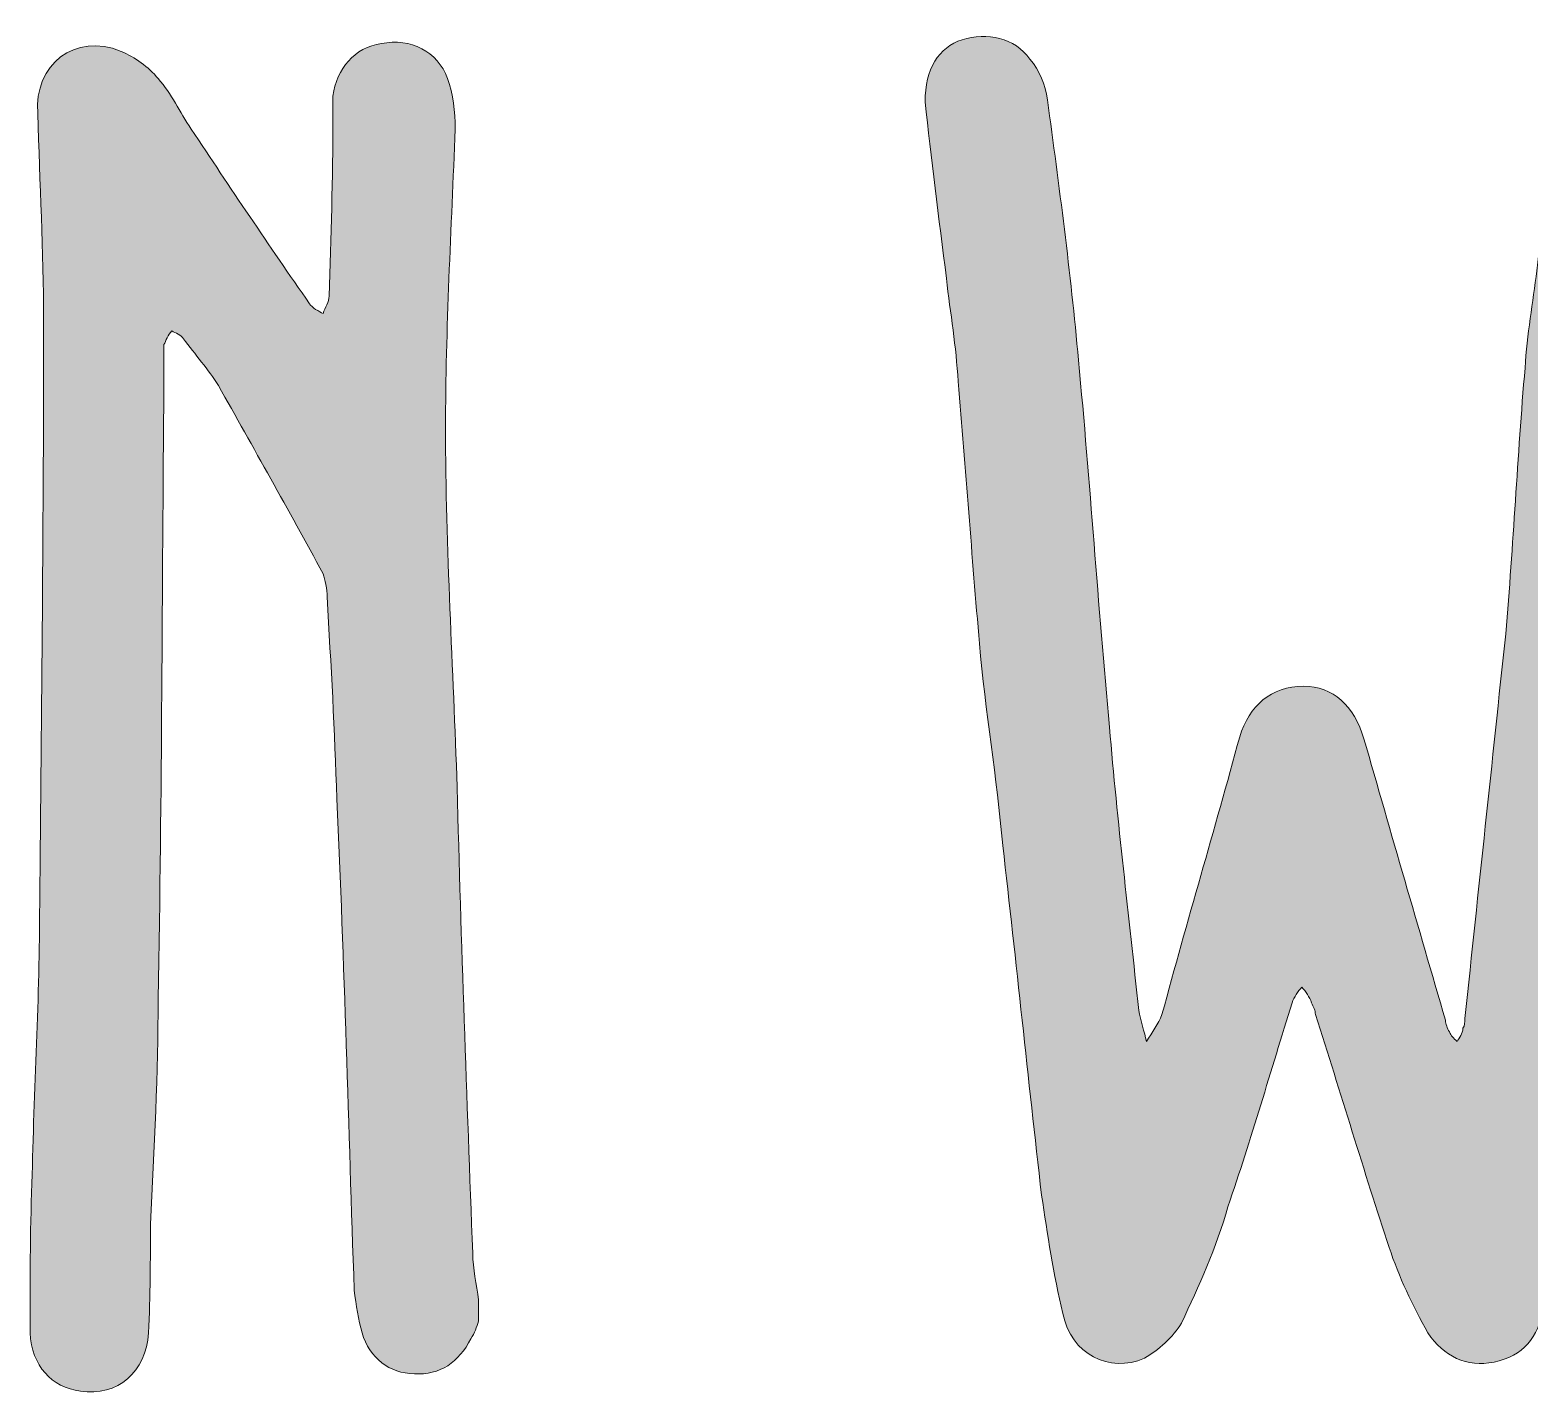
# Model space of a CAD drawing. Header units: inches. Extents: x 72 to 1008, y -925 to -156.
# Drawn here: x 344 to 603.3, y -555 to -318.8 of the extents above; entities that cross this region are included whole.
import ezdxf

# ---------------------------------------------------------------- set-up
doc = ezdxf.new("R2010")
doc.units = ezdxf.units.IN
doc.header["$MEASUREMENT"] = 0
doc.layers.add('Layer 1', color=7, linetype='Continuous')

# ---------------------------------------------------------------- blocks, each defined once
blk = doc.blocks.new('block 2')
at = {"layer": 'Layer 1', "true_color": 0xffffff}
h = blk.add_hatch(color=7, dxfattribs=at)
h.dxf.hatch_style = 2
edge = h.paths.add_edge_path()
edge.add_spline(control_points=[(615.84, -457.37), (617.51, -438.57), (620.54, -419.44), (621.54, -400.31), (623.22, -377.83), (626.58, -355.34), (628.93, -332.52), (629.6, -326.48), (626.91, -321.45), (621.54, -320.1), (615.5, -318.76), (610.13, -322.12), (608.45, -328.16), (607.78, -330.84), (607.78, -333.53), (607.45, -336.21), (606.44, -344.27), (605.43, -352.32), (604.43, -360.38), (603.75, -365.75), (602.75, -371.45), (602.41, -377.16), (601.07, -392.6), (600.4, -407.7), (599.06, -423.14), (596.71, -445.29), (594.36, -467.44), (592.01, -489.59), (592.01, -490.26), (592.01, -490.93), (591.67, -491.26), (591.67, -492.27), (591, -492.94), (590.67, -493.61), (590, -492.94), (589.66, -492.61), (589.32, -491.94), (588.99, -491.26), (588.65, -490.59), (588.65, -489.92), (583.96, -473.81), (579.26, -457.7), (574.56, -441.26), (572.88, -435.55), (569.19, -432.2), (564.15, -432.2), (558.45, -432.2), (554.76, -435.55), (553.08, -440.92), (548.71, -457.03), (544.02, -472.81), (539.65, -488.92), (538.98, -490.59), (537.97, -491.94), (536.97, -493.61), (536.63, -491.94), (535.96, -489.92), (535.63, -488.24), (533.95, -471.8), (531.93, -455.69), (530.59, -439.25), (528.58, -418.1), (527.23, -396.96), (525.22, -375.81), (523.88, -360.71), (521.86, -345.61), (519.85, -330.84), (519.52, -328.16), (518.51, -325.81), (516.83, -323.79), (514.15, -320.1), (509.45, -319.1), (505.09, -320.44), (501.06, -321.78), (498.71, -325.47), (498.71, -331.18), (499.72, -340.58), (501.06, -351.32), (502.4, -361.72), (503.07, -367.76), (504.08, -373.47), (504.42, -379.51), (505.76, -394.61), (506.76, -409.71), (508.11, -424.81), (509.11, -436.56), (511.13, -447.97), (512.13, -459.72), (514.48, -479.86), (516.5, -499.99), (518.84, -520.13), (519.85, -526.84), (520.86, -533.89), (522.54, -540.6), (523.88, -547.65), (530.59, -551), (536.63, -548.32), (538.98, -546.98), (541.67, -544.63), (543.01, -542.28), (546.03, -535.9), (549.05, -529.19), (551.06, -522.14), (555.09, -510.4), (558.45, -498.65), (562.14, -486.9), (562.48, -485.9), (563.15, -484.89), (563.82, -484.22), (564.49, -484.89), (565.16, -485.9), (565.5, -486.9), (565.83, -487.57), (566.17, -488.24), (566.17, -488.92), (570.53, -502.34), (574.56, -516.1), (578.92, -529.19), (580.6, -534.22), (582.95, -539.26), (585.63, -543.96), (588.32, -547.98), (592.34, -550), (597.04, -548.99), (602.08, -547.98), (604.76, -544.63), (605.43, -539.93), (607.78, -525.5), (610.47, -511.07), (612.14, -496.63), (613.82, -483.55), (614.49, -470.46), (615.84, -457.37)], knot_values=[0, 0, 0, 0, 1, 1, 1, 2, 2, 2, 3, 3, 3, 4, 4, 4, 5, 5, 5, 6, 6, 6, 7, 7, 7, 8, 8, 8, 9, 9, 9, 10, 10, 10, 11, 11, 11, 12, 12, 12, 13, 13, 13, 14, 14, 14, 15, 15, 15, 16, 16, 16, 17, 17, 17, 18, 18, 18, 19, 19, 19, 20, 20, 20, 21, 21, 21, 22, 22, 22, 23, 23, 23, 24, 24, 24, 25, 25, 25, 26, 26, 26, 27, 27, 27, 28, 28, 28, 29, 29, 29, 30, 30, 30, 31, 31, 31, 32, 32, 32, 33, 33, 33, 34, 34, 34, 35, 35, 35, 36, 36, 36, 37, 37, 37, 38, 38, 38, 39, 39, 39, 40, 40, 40, 41, 41, 41, 42, 42, 42, 43, 43, 43, 44, 44, 44, 44], degree=3, periodic=1)
h = blk.add_hatch(color=7, dxfattribs=at)
h.dxf.hatch_style = 2
edge = h.paths.add_edge_path()
edge.add_spline(control_points=[(344.33, -518.11), (344, -526.84), (344, -535.23), (344, -543.96), (344.33, -549.66), (347.69, -553.35), (352.72, -554.03), (359.1, -555.03), (364.13, -550.67), (364.47, -543.96), (364.81, -537.58), (364.81, -531.2), (364.81, -525.16), (365.48, -512.07), (366.15, -498.98), (366.15, -486.23), (366.82, -450.99), (366.82, -415.42), (367.15, -380.18), (367.15, -377.83), (367.15, -375.48), (367.15, -373.13), (367.49, -372.46), (367.83, -371.45), (368.5, -370.78), (369.17, -371.12), (370.18, -371.45), (370.51, -372.12), (372.52, -374.81), (374.87, -377.49), (376.55, -380.18), (382.59, -390.92), (388.63, -401.66), (394.67, -412.73), (395.01, -413.74), (395.35, -415.42), (395.35, -416.76), (396.02, -428.51), (396.69, -439.92), (397.02, -451.66), (398.37, -480.19), (399.04, -508.38), (400.04, -536.57), (400.38, -539.26), (400.71, -541.61), (401.39, -543.96), (402.73, -548.32), (406.08, -551), (410.45, -551), (414.81, -551.34), (418.17, -548.99), (420.18, -544.96), (420.85, -543.96), (421.19, -542.95), (421.52, -541.94), (421.52, -540.6), (421.52, -539.59), (421.52, -538.25), (421.19, -535.57), (420.52, -532.88), (420.52, -530.2), (419.51, -503.35), (418.5, -476.5), (417.83, -449.65), (417.16, -429.18), (415.82, -408.37), (415.82, -387.56), (415.82, -370.44), (416.82, -352.99), (417.5, -335.88), (417.5, -332.86), (417.16, -329.84), (416.15, -327.15), (414.47, -322.45), (409.78, -320.1), (404.74, -321.11), (400.04, -321.78), (397.02, -325.47), (396.35, -330.17), (396.35, -331.51), (396.35, -332.86), (396.35, -334.2), (396.35, -344.27), (396.02, -354.67), (395.68, -364.74), (395.68, -365.75), (395.01, -366.75), (394.67, -367.76), (394, -367.42), (392.66, -366.75), (392.33, -366.08), (385.28, -356.01), (378.57, -345.95), (371.85, -335.88), (369.84, -332.86), (368.5, -329.84), (366.15, -327.15), (364.47, -325.14), (362.12, -323.46), (359.77, -322.45), (351.72, -319.1), (344.67, -324.8), (345.34, -333.19), (345.67, -345.27), (346.35, -357.02), (346.35, -368.77), (346.35, -402.66), (346.01, -436.23), (345.67, -469.79), (345.67, -485.9), (344.67, -502), (344.33, -518.11)], knot_values=[0, 0, 0, 0, 1, 1, 1, 2, 2, 2, 3, 3, 3, 4, 4, 4, 5, 5, 5, 6, 6, 6, 7, 7, 7, 8, 8, 8, 9, 9, 9, 10, 10, 10, 11, 11, 11, 12, 12, 12, 13, 13, 13, 14, 14, 14, 15, 15, 15, 16, 16, 16, 17, 17, 17, 18, 18, 18, 19, 19, 19, 20, 20, 20, 21, 21, 21, 22, 22, 22, 23, 23, 23, 24, 24, 24, 25, 25, 25, 26, 26, 26, 27, 27, 27, 28, 28, 28, 29, 29, 29, 30, 30, 30, 31, 31, 31, 32, 32, 32, 33, 33, 33, 34, 34, 34, 35, 35, 35, 36, 36, 36, 37, 37, 37, 37], degree=3, periodic=1)
at = {"layer": 'Layer 1', "lineweight": 0}
for points, knots in [([(615.84, -457.37), (617.51, -438.57), (620.54, -419.44), (621.54, -400.31), (623.22, -377.83), (626.58, -355.34), (628.93, -332.52), (629.6, -326.48), (626.91, -321.45), (621.54, -320.1), (615.5, -318.76), (610.13, -322.12), (608.45, -328.16), (607.78, -330.84), (607.78, -333.53), (607.45, -336.21), (606.44, -344.27), (605.43, -352.32), (604.43, -360.38), (603.75, -365.75), (602.75, -371.45), (602.41, -377.16), (601.07, -392.6), (600.4, -407.7), (599.06, -423.14), (596.71, -445.29), (594.36, -467.44), (592.01, -489.59), (592.01, -490.26), (592.01, -490.93), (591.67, -491.26), (591.67, -492.27), (591, -492.94), (590.67, -493.61), (590, -492.94), (589.66, -492.61), (589.32, -491.94), (588.99, -491.26), (588.65, -490.59), (588.65, -489.92), (583.96, -473.81), (579.26, -457.7), (574.56, -441.26), (572.88, -435.55), (569.19, -432.2), (564.15, -432.2), (558.45, -432.2), (554.76, -435.55), (553.08, -440.92), (548.71, -457.03), (544.02, -472.81), (539.65, -488.92), (538.98, -490.59), (537.97, -491.94), (536.97, -493.61), (536.63, -491.94), (535.96, -489.92), (535.63, -488.24), (533.95, -471.8), (531.93, -455.69), (530.59, -439.25), (528.58, -418.1), (527.23, -396.96), (525.22, -375.81), (523.88, -360.71), (521.86, -345.61), (519.85, -330.84), (519.52, -328.16), (518.51, -325.81), (516.83, -323.79), (514.15, -320.1), (509.45, -319.1), (505.09, -320.44), (501.06, -321.78), (498.71, -325.47), (498.71, -331.18), (499.72, -340.58), (501.06, -351.32), (502.4, -361.72), (503.07, -367.76), (504.08, -373.47), (504.42, -379.51), (505.76, -394.61), (506.76, -409.71), (508.11, -424.81), (509.11, -436.56), (511.13, -447.97), (512.13, -459.72), (514.48, -479.86), (516.5, -499.99), (518.84, -520.13), (519.85, -526.84), (520.86, -533.89), (522.54, -540.6), (523.88, -547.65), (530.59, -551), (536.63, -548.32), (538.98, -546.98), (541.67, -544.63), (543.01, -542.28), (546.03, -535.9), (549.05, -529.19), (551.06, -522.14), (555.09, -510.4), (558.45, -498.65), (562.14, -486.9), (562.48, -485.9), (563.15, -484.89), (563.82, -484.22), (564.49, -484.89), (565.16, -485.9), (565.5, -486.9), (565.83, -487.57), (566.17, -488.24), (566.17, -488.92), (570.53, -502.34), (574.56, -516.1), (578.92, -529.19), (580.6, -534.22), (582.95, -539.26), (585.63, -543.96), (588.32, -547.98), (592.34, -550), (597.04, -548.99), (602.08, -547.98), (604.76, -544.63), (605.43, -539.93), (607.78, -525.5), (610.47, -511.07), (612.14, -496.63), (613.82, -483.55), (614.49, -470.46), (615.84, -457.37)], [0, 0, 0, 0, 1, 1, 1, 2, 2, 2, 3, 3, 3, 4, 4, 4, 5, 5, 5, 6, 6, 6, 7, 7, 7, 8, 8, 8, 9, 9, 9, 10, 10, 10, 11, 11, 11, 12, 12, 12, 13, 13, 13, 14, 14, 14, 15, 15, 15, 16, 16, 16, 17, 17, 17, 18, 18, 18, 19, 19, 19, 20, 20, 20, 21, 21, 21, 22, 22, 22, 23, 23, 23, 24, 24, 24, 25, 25, 25, 26, 26, 26, 27, 27, 27, 28, 28, 28, 29, 29, 29, 30, 30, 30, 31, 31, 31, 32, 32, 32, 33, 33, 33, 34, 34, 34, 35, 35, 35, 36, 36, 36, 37, 37, 37, 38, 38, 38, 39, 39, 39, 40, 40, 40, 41, 41, 41, 42, 42, 42, 43, 43, 43, 44, 44, 44, 44]), ([(344.33, -518.11), (344, -526.84), (344, -535.23), (344, -543.96), (344.33, -549.66), (347.69, -553.35), (352.72, -554.03), (359.1, -555.03), (364.13, -550.67), (364.47, -543.96), (364.81, -537.58), (364.81, -531.2), (364.81, -525.16), (365.48, -512.07), (366.15, -498.98), (366.15, -486.23), (366.82, -450.99), (366.82, -415.42), (367.15, -380.18), (367.15, -377.83), (367.15, -375.48), (367.15, -373.13), (367.49, -372.46), (367.83, -371.45), (368.5, -370.78), (369.17, -371.12), (370.18, -371.45), (370.51, -372.12), (372.52, -374.81), (374.87, -377.49), (376.55, -380.18), (382.59, -390.92), (388.63, -401.66), (394.67, -412.73), (395.01, -413.74), (395.35, -415.42), (395.35, -416.76), (396.02, -428.51), (396.69, -439.92), (397.02, -451.66), (398.37, -480.19), (399.04, -508.38), (400.04, -536.57), (400.38, -539.26), (400.71, -541.61), (401.39, -543.96), (402.73, -548.32), (406.08, -551), (410.45, -551), (414.81, -551.34), (418.17, -548.99), (420.18, -544.96), (420.85, -543.96), (421.19, -542.95), (421.52, -541.94), (421.52, -540.6), (421.52, -539.59), (421.52, -538.25), (421.19, -535.57), (420.52, -532.88), (420.52, -530.2), (419.51, -503.35), (418.5, -476.5), (417.83, -449.65), (417.16, -429.18), (415.82, -408.37), (415.82, -387.56), (415.82, -370.44), (416.82, -352.99), (417.5, -335.88), (417.5, -332.86), (417.16, -329.84), (416.15, -327.15), (414.47, -322.45), (409.78, -320.1), (404.74, -321.11), (400.04, -321.78), (397.02, -325.47), (396.35, -330.17), (396.35, -331.51), (396.35, -332.86), (396.35, -334.2), (396.35, -344.27), (396.02, -354.67), (395.68, -364.74), (395.68, -365.75), (395.01, -366.75), (394.67, -367.76), (394, -367.42), (392.66, -366.75), (392.33, -366.08), (385.28, -356.01), (378.57, -345.95), (371.85, -335.88), (369.84, -332.86), (368.5, -329.84), (366.15, -327.15), (364.47, -325.14), (362.12, -323.46), (359.77, -322.45), (351.72, -319.1), (344.67, -324.8), (345.34, -333.19), (345.67, -345.27), (346.35, -357.02), (346.35, -368.77), (346.35, -402.66), (346.01, -436.23), (345.67, -469.79), (345.67, -485.9), (344.67, -502), (344.33, -518.11)], [0, 0, 0, 0, 1, 1, 1, 2, 2, 2, 3, 3, 3, 4, 4, 4, 5, 5, 5, 6, 6, 6, 7, 7, 7, 8, 8, 8, 9, 9, 9, 10, 10, 10, 11, 11, 11, 12, 12, 12, 13, 13, 13, 14, 14, 14, 15, 15, 15, 16, 16, 16, 17, 17, 17, 18, 18, 18, 19, 19, 19, 20, 20, 20, 21, 21, 21, 22, 22, 22, 23, 23, 23, 24, 24, 24, 25, 25, 25, 26, 26, 26, 27, 27, 27, 28, 28, 28, 29, 29, 29, 30, 30, 30, 31, 31, 31, 32, 32, 32, 33, 33, 33, 34, 34, 34, 35, 35, 35, 36, 36, 36, 37, 37, 37, 37])]:
    blk.add_open_spline(points, degree=3, knots=knots, dxfattribs=at)

msp = doc.modelspace()

# ---------------------------------------------------------------- block references
at = {"layer": 'Layer 1'}
msp.add_blockref('block 2', (0, 0), dxfattribs=at)

doc.saveas('drawing.dxf')
